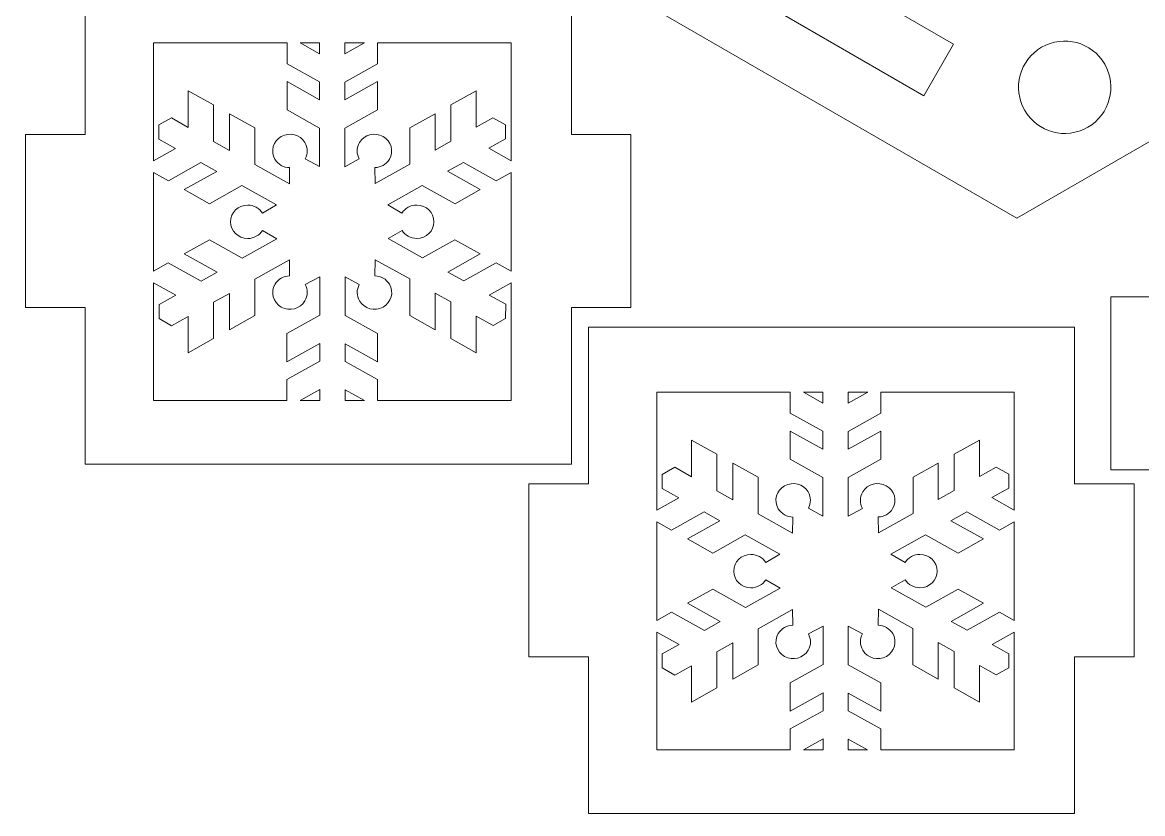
# Model space of a CAD drawing. Header units: centimetres. Extents: x -41.3 to 45.1, y -46.2 to 47.3.
# Drawn here: x -40.04 to -28.77, y -40.92 to -32.95 of the extents above; entities that cross this region are included whole.
import ezdxf

# ---------------------------------------------------------------- set-up
doc = ezdxf.new("R2010")
doc.units = ezdxf.units.CM
doc.header["$MEASUREMENT"] = 0
doc.layers.add('layer 1', color=7, linetype='Continuous')

msp = doc.modelspace()

# ---------------------------------------------------------------- linework, layer by layer
at = {"layer": 'layer 1', "color": 250, "lineweight": 9}
for points, knots in [([(-30.03336, -11.80465), (-30.03336, -11.80465), (-40.04454, -17.58461), (-40.04454, -17.58461), (-40.04454, -17.58461), (-40.04454, -17.58461), (-40.04454, -29.14453), (-40.04454, -29.14453), (-40.04454, -29.14453), (-40.04454, -29.14453), (-30.03336, -34.92449), (-30.03336, -34.92449), (-30.03336, -34.92449), (-30.03336, -34.92449), (-20.02218, -29.14453), (-20.02218, -29.14453), (-20.02218, -29.14453), (-20.02218, -29.14453), (-20.02218, -17.58461), (-20.02218, -17.58461), (-20.02218, -17.58461), (-20.02218, -17.58461), (-30.03336, -11.80465), (-30.03336, -11.80465)], [0, 0, 0, 0, 0.14285714, 0.14285714, 0.14285714, 0.14285714, 0.28571429, 0.28571429, 0.28571429, 0.28571429, 0.42857143, 0.42857143, 0.42857143, 0.42857143, 0.57142857, 0.57142857, 0.57142857, 0.57142857, 0.71428571, 0.71428571, 0.71428571, 0.71428571, 1, 1, 1, 1]), ([(-30.96904, -33.69147), (-30.96904, -33.69147), (-30.66904, -33.17181), (-30.66904, -33.17181), (-30.66904, -33.17181), (-30.66904, -33.17181), (-32.17704, -32.30125), (-32.17704, -32.30125), (-32.17704, -32.30125), (-32.17704, -32.30125), (-32.47704, -32.82079), (-32.47704, -32.82079), (-32.47704, -32.82079), (-32.47704, -32.82079), (-30.96904, -33.69147), (-30.96904, -33.69147)], [0, 0, 0, 0, 0.2, 0.2, 0.2, 0.2, 0.4, 0.4, 0.4, 0.4, 0.6, 0.6, 0.6, 0.6, 1, 1, 1, 1]), ([(-33.91736, -35.82371), (-33.91736, -35.82371), (-34.51736, -35.82371), (-34.51736, -35.82371), (-34.51736, -35.82371), (-34.51736, -35.82371), (-34.51736, -37.40065), (-34.51736, -37.40065), (-34.51736, -37.40065), (-34.51736, -37.40065), (-39.41248, -37.40065), (-39.41248, -37.40065), (-39.41248, -37.40065), (-39.41248, -37.40065), (-39.41248, -35.82371), (-39.41248, -35.82371), (-39.41248, -35.82371), (-39.41248, -35.82371), (-40.0125, -35.82371), (-40.0125, -35.82371), (-40.0125, -35.82371), (-40.0125, -35.82371), (-40.0125, -34.08249), (-40.0125, -34.08249), (-40.0125, -34.08249), (-40.0125, -34.08249), (-39.41248, -34.08249), (-39.41248, -34.08249), (-39.41248, -34.08249), (-39.41248, -34.08249), (-39.41248, -32.50551), (-39.41248, -32.50551), (-39.41248, -32.50551), (-39.41248, -32.50551), (-34.51736, -32.50551), (-34.51736, -32.50551), (-34.51736, -32.50551), (-34.51736, -32.50551), (-34.51736, -34.08249), (-34.51736, -34.08249), (-34.51736, -34.08249), (-34.51736, -34.08249), (-33.91736, -34.08249), (-33.91736, -34.08249), (-33.91736, -34.08249), (-33.91736, -34.08249), (-33.91736, -35.82371), (-33.91736, -35.82371)], [0, 0, 0, 0, 0.07692308, 0.07692308, 0.07692308, 0.07692308, 0.15384615, 0.15384615, 0.15384615, 0.15384615, 0.23076923, 0.23076923, 0.23076923, 0.23076923, 0.30769231, 0.30769231, 0.30769231, 0.30769231, 0.38461538, 0.38461538, 0.38461538, 0.38461538, 0.46153846, 0.46153846, 0.46153846, 0.46153846, 0.53846154, 0.53846154, 0.53846154, 0.53846154, 0.61538462, 0.61538462, 0.61538462, 0.61538462, 0.69230769, 0.69230769, 0.69230769, 0.69230769, 0.76923077, 0.76923077, 0.76923077, 0.76923077, 0.84615385, 0.84615385, 0.84615385, 0.84615385, 1, 1, 1, 1]), ([(-37.37974, -33.15967), (-37.37974, -33.15967), (-37.37974, -33.37033), (-37.37974, -33.37033), (-37.37974, -33.37033), (-37.37974, -33.37033), (-37.0532, -33.55273), (-37.0532, -33.55273), (-37.0532, -33.55273), (-37.0532, -33.55273), (-37.0532, -33.73179), (-37.0532, -33.73179), (-37.0532, -33.73179), (-37.0532, -33.73179), (-37.37974, -33.54939), (-37.37974, -33.54939), (-37.37974, -33.54939), (-37.37974, -33.54939), (-37.37974, -33.83377), (-37.37974, -33.83377), (-37.37974, -33.83377), (-37.37974, -33.83377), (-37.0532, -34.01615), (-37.0532, -34.01615), (-37.0532, -34.01615), (-37.0532, -34.01615), (-37.0532, -34.40519), (-37.0532, -34.40519), (-37.0532, -34.40519), (-37.0532, -34.40519), (-37.19802, -34.32709), (-37.19802, -34.32709), (-37.19802, -34.32709), (-37.17034, -34.27743), (-37.16896, -34.21555), (-37.20026, -34.16307), (-37.20026, -34.16307), (-37.24826, -34.08265), (-37.35464, -34.05507), (-37.4379, -34.10147), (-37.4379, -34.10147), (-37.52102, -34.14797), (-37.5495, -34.25089), (-37.5015, -34.33133), (-37.5015, -34.33133), (-37.46982, -34.38437), (-37.41286, -34.41419), (-37.35388, -34.41525), (-37.35388, -34.41525), (-37.35388, -34.41525), (-37.35644, -34.57779), (-37.35644, -34.57779), (-37.35644, -34.57779), (-37.35644, -34.57779), (-37.7045, -34.38341), (-37.7045, -34.38341), (-37.7045, -34.38341), (-37.7045, -34.38341), (-37.7045, -34.01469), (-37.7045, -34.01469), (-37.7045, -34.01469), (-37.7045, -34.01469), (-37.95908, -33.87249), (-37.95908, -33.87249), (-37.95908, -33.87249), (-37.95908, -33.87249), (-37.95908, -34.24121), (-37.95908, -34.24121), (-37.95908, -34.24121), (-37.95908, -34.24121), (-38.11936, -34.15169), (-38.11936, -34.15169), (-38.11936, -34.15169), (-38.11936, -34.15169), (-38.11936, -33.78299), (-38.11936, -33.78299), (-38.11936, -33.78299), (-38.11936, -33.78299), (-38.37392, -33.64077), (-38.37392, -33.64077), (-38.37392, -33.64077), (-38.37392, -33.64077), (-38.37392, -34.00947), (-38.37392, -34.00947), (-38.37392, -34.00947), (-38.37392, -34.00947), (-38.54322, -33.91495), (-38.54322, -33.91495), (-38.54322, -33.91495), (-38.54322, -33.91495), (-38.66972, -33.98561), (-38.66972, -33.98561), (-38.66972, -33.98561), (-38.66972, -33.98561), (-38.6705, -34.12823), (-38.6705, -34.12823), (-38.6705, -34.12823), (-38.6705, -34.12823), (-38.50302, -34.22181), (-38.50302, -34.22181), (-38.50302, -34.22181), (-38.50302, -34.22181), (-38.72452, -34.34549), (-38.72452, -34.34549), (-38.72452, -34.34549), (-38.72452, -34.34549), (-38.72452, -33.15967), (-38.72452, -33.15967), (-38.72452, -33.15967), (-38.72452, -33.15967), (-37.37974, -33.15967), (-37.37974, -33.15967)], [0, 0, 0, 0, 0.03448276, 0.03448276, 0.03448276, 0.03448276, 0.06896552, 0.06896552, 0.06896552, 0.06896552, 0.10344828, 0.10344828, 0.10344828, 0.10344828, 0.13793103, 0.13793103, 0.13793103, 0.13793103, 0.17241379, 0.17241379, 0.17241379, 0.17241379, 0.20689655, 0.20689655, 0.20689655, 0.20689655, 0.24137931, 0.24137931, 0.24137931, 0.24137931, 0.27586207, 0.27586207, 0.27586207, 0.27586207, 0.31034483, 0.31034483, 0.31034483, 0.31034483, 0.34482759, 0.34482759, 0.34482759, 0.34482759, 0.37931034, 0.37931034, 0.37931034, 0.37931034, 0.4137931, 0.4137931, 0.4137931, 0.4137931, 0.44827586, 0.44827586, 0.44827586, 0.44827586, 0.48275862, 0.48275862, 0.48275862, 0.48275862, 0.51724138, 0.51724138, 0.51724138, 0.51724138, 0.55172414, 0.55172414, 0.55172414, 0.55172414, 0.5862069, 0.5862069, 0.5862069, 0.5862069, 0.62068966, 0.62068966, 0.62068966, 0.62068966, 0.65517241, 0.65517241, 0.65517241, 0.65517241, 0.68965517, 0.68965517, 0.68965517, 0.68965517, 0.72413793, 0.72413793, 0.72413793, 0.72413793, 0.75862069, 0.75862069, 0.75862069, 0.75862069, 0.79310345, 0.79310345, 0.79310345, 0.79310345, 0.82758621, 0.82758621, 0.82758621, 0.82758621, 0.86206897, 0.86206897, 0.86206897, 0.86206897, 0.89655172, 0.89655172, 0.89655172, 0.89655172, 0.93103448, 0.93103448, 0.93103448, 0.93103448, 1, 1, 1, 1]), ([(-37.0532, -33.15967), (-37.0532, -33.15967), (-37.0532, -33.26835), (-37.0532, -33.26835), (-37.0532, -33.26835), (-37.0532, -33.26835), (-37.2478, -33.15967), (-37.2478, -33.15967), (-37.2478, -33.15967), (-37.2478, -33.15967), (-37.0532, -33.15967), (-37.0532, -33.15967)], [0, 0, 0, 0, 0.25, 0.25, 0.25, 0.25, 0.5, 0.5, 0.5, 0.5, 1, 1, 1, 1]), ([(-35.12452, -34.34593), (-35.12452, -34.34593), (-35.34922, -34.22045), (-35.34922, -34.22045), (-35.34922, -34.22045), (-35.34922, -34.22045), (-35.17994, -34.12593), (-35.17994, -34.12593), (-35.17994, -34.12593), (-35.17994, -34.12593), (-35.17992, -33.98459), (-35.17992, -33.98459), (-35.17992, -33.98459), (-35.17992, -33.98459), (-35.30726, -33.91263), (-35.30726, -33.91263), (-35.30726, -33.91263), (-35.30726, -33.91263), (-35.4747, -34.00619), (-35.4747, -34.00619), (-35.4747, -34.00619), (-35.4747, -34.00619), (-35.47474, -33.64143), (-35.47474, -33.64143), (-35.47474, -33.64143), (-35.47474, -33.64143), (-35.7293, -33.78363), (-35.7293, -33.78363), (-35.7293, -33.78363), (-35.7293, -33.78363), (-35.7293, -34.14839), (-35.7293, -34.14839), (-35.7293, -34.14839), (-35.7293, -34.14839), (-35.8896, -34.23793), (-35.8896, -34.23793), (-35.8896, -34.23793), (-35.8896, -34.23793), (-35.8896, -33.87317), (-35.8896, -33.87317), (-35.8896, -33.87317), (-35.8896, -33.87317), (-36.14422, -34.01531), (-36.14422, -34.01531), (-36.14422, -34.01531), (-36.14422, -34.01531), (-36.14422, -34.38011), (-36.14422, -34.38011), (-36.14422, -34.38011), (-36.14422, -34.38011), (-36.49202, -34.57437), (-36.49202, -34.57437), (-36.49202, -34.57437), (-36.49202, -34.57437), (-36.4945, -34.41497), (-36.4945, -34.41497), (-36.4945, -34.41497), (-36.43646, -34.41311), (-36.38068, -34.38337), (-36.3495, -34.33113), (-36.3495, -34.33113), (-36.3015, -34.25067), (-36.32998, -34.14777), (-36.41316, -34.10133), (-36.41316, -34.10133), (-36.49636, -34.05485), (-36.60266, -34.08243), (-36.6507, -34.16289), (-36.6507, -34.16289), (-36.68226, -34.21577), (-36.68064, -34.27825), (-36.65224, -34.32811), (-36.65224, -34.32811), (-36.65224, -34.32811), (-36.79864, -34.40703), (-36.79864, -34.40703), (-36.79864, -34.40703), (-36.79864, -34.40703), (-36.79864, -34.01813), (-36.79864, -34.01813), (-36.79864, -34.01813), (-36.79864, -34.01813), (-36.46856, -33.83377), (-36.46856, -33.83377), (-36.46856, -33.83377), (-36.46856, -33.83377), (-36.46856, -33.54939), (-36.46856, -33.54939), (-36.46856, -33.54939), (-36.46856, -33.54939), (-36.79864, -33.73375), (-36.79864, -33.73375), (-36.79864, -33.73375), (-36.79864, -33.73375), (-36.79864, -33.55469), (-36.79864, -33.55469), (-36.79864, -33.55469), (-36.79864, -33.55469), (-36.46856, -33.37033), (-36.46856, -33.37033), (-36.46856, -33.37033), (-36.46856, -33.37033), (-36.46856, -33.15967), (-36.46856, -33.15967), (-36.46856, -33.15967), (-36.46856, -33.15967), (-35.12452, -33.15967), (-35.12452, -33.15967), (-35.12452, -33.15967), (-35.12452, -33.15967), (-35.12452, -34.34593), (-35.12452, -34.34593)], [0, 0, 0, 0, 0.03448276, 0.03448276, 0.03448276, 0.03448276, 0.06896552, 0.06896552, 0.06896552, 0.06896552, 0.10344828, 0.10344828, 0.10344828, 0.10344828, 0.13793103, 0.13793103, 0.13793103, 0.13793103, 0.17241379, 0.17241379, 0.17241379, 0.17241379, 0.20689655, 0.20689655, 0.20689655, 0.20689655, 0.24137931, 0.24137931, 0.24137931, 0.24137931, 0.27586207, 0.27586207, 0.27586207, 0.27586207, 0.31034483, 0.31034483, 0.31034483, 0.31034483, 0.34482759, 0.34482759, 0.34482759, 0.34482759, 0.37931034, 0.37931034, 0.37931034, 0.37931034, 0.4137931, 0.4137931, 0.4137931, 0.4137931, 0.44827586, 0.44827586, 0.44827586, 0.44827586, 0.48275862, 0.48275862, 0.48275862, 0.48275862, 0.51724138, 0.51724138, 0.51724138, 0.51724138, 0.55172414, 0.55172414, 0.55172414, 0.55172414, 0.5862069, 0.5862069, 0.5862069, 0.5862069, 0.62068966, 0.62068966, 0.62068966, 0.62068966, 0.65517241, 0.65517241, 0.65517241, 0.65517241, 0.68965517, 0.68965517, 0.68965517, 0.68965517, 0.72413793, 0.72413793, 0.72413793, 0.72413793, 0.75862069, 0.75862069, 0.75862069, 0.75862069, 0.79310345, 0.79310345, 0.79310345, 0.79310345, 0.82758621, 0.82758621, 0.82758621, 0.82758621, 0.86206897, 0.86206897, 0.86206897, 0.86206897, 0.89655172, 0.89655172, 0.89655172, 0.89655172, 0.93103448, 0.93103448, 0.93103448, 0.93103448, 1, 1, 1, 1]), ([(-36.60052, -33.15967), (-36.60052, -33.15967), (-36.79864, -33.27031), (-36.79864, -33.27031), (-36.79864, -33.27031), (-36.79864, -33.27031), (-36.79864, -33.15967), (-36.79864, -33.15967), (-36.79864, -33.15967), (-36.79864, -33.15967), (-36.60052, -33.15967), (-36.60052, -33.15967)], [0, 0, 0, 0, 0.25, 0.25, 0.25, 0.25, 0.5, 0.5, 0.5, 0.5, 1, 1, 1, 1]), ([(-29.14698, -33.37347), (-29.01856, -33.59587), (-29.09476, -33.88019), (-29.31714, -34.00861), (-29.31714, -34.00861), (-29.53954, -34.13703), (-29.82388, -34.06083), (-29.95222, -33.83843), (-29.95222, -33.83843), (-30.08064, -33.61605), (-30.00444, -33.33171), (-29.78212, -33.20337), (-29.78212, -33.20337), (-29.55972, -33.07495), (-29.27538, -33.15115), (-29.14698, -33.37347)], [0, 0, 0, 0, 0.2, 0.2, 0.2, 0.2, 0.4, 0.4, 0.4, 0.4, 0.6, 0.6, 0.6, 0.6, 1, 1, 1, 1]), ([(-22.99048, -37.45807), (-22.99048, -37.45807), (-23.59048, -37.45807), (-23.59048, -37.45807), (-23.59048, -37.45807), (-23.59048, -37.45807), (-23.59048, -39.03499), (-23.59048, -39.03499), (-23.59048, -39.03499), (-23.59048, -39.03499), (-28.4856, -39.03499), (-28.4856, -39.03499), (-28.4856, -39.03499), (-28.4856, -39.03499), (-28.4856, -37.45807), (-28.4856, -37.45807), (-28.4856, -37.45807), (-28.4856, -37.45807), (-29.08562, -37.45807), (-29.08562, -37.45807), (-29.08562, -37.45807), (-29.08562, -37.45807), (-29.08562, -35.71683), (-29.08562, -35.71683), (-29.08562, -35.71683), (-29.08562, -35.71683), (-28.4856, -35.71683), (-28.4856, -35.71683), (-28.4856, -35.71683), (-28.4856, -35.71683), (-28.4856, -34.13985), (-28.4856, -34.13985), (-28.4856, -34.13985), (-28.4856, -34.13985), (-23.59048, -34.13985), (-23.59048, -34.13985), (-23.59048, -34.13985), (-23.59048, -34.13985), (-23.59048, -35.71683), (-23.59048, -35.71683), (-23.59048, -35.71683), (-23.59048, -35.71683), (-22.99048, -35.71683), (-22.99048, -35.71683), (-22.99048, -35.71683), (-22.99048, -35.71683), (-22.99048, -37.45807), (-22.99048, -37.45807)], [0, 0, 0, 0, 0.07692308, 0.07692308, 0.07692308, 0.07692308, 0.15384615, 0.15384615, 0.15384615, 0.15384615, 0.23076923, 0.23076923, 0.23076923, 0.23076923, 0.30769231, 0.30769231, 0.30769231, 0.30769231, 0.38461538, 0.38461538, 0.38461538, 0.38461538, 0.46153846, 0.46153846, 0.46153846, 0.46153846, 0.53846154, 0.53846154, 0.53846154, 0.53846154, 0.61538462, 0.61538462, 0.61538462, 0.61538462, 0.69230769, 0.69230769, 0.69230769, 0.69230769, 0.76923077, 0.76923077, 0.76923077, 0.76923077, 0.84615385, 0.84615385, 0.84615385, 0.84615385, 1, 1, 1, 1]), ([(-38.72452, -34.46281), (-38.72452, -34.46281), (-38.57496, -34.54637), (-38.57496, -34.54637), (-38.57496, -34.54637), (-38.57496, -34.54637), (-38.2484, -34.36397), (-38.2484, -34.36397), (-38.2484, -34.36397), (-38.2484, -34.36397), (-38.08812, -34.45353), (-38.08812, -34.45353), (-38.08812, -34.45353), (-38.08812, -34.45353), (-38.4147, -34.63591), (-38.4147, -34.63591), (-38.4147, -34.63591), (-38.4147, -34.63591), (-38.16006, -34.77807), (-38.16006, -34.77807), (-38.16006, -34.77807), (-38.16006, -34.77807), (-37.8335, -34.59569), (-37.8335, -34.59569), (-37.8335, -34.59569), (-37.8335, -34.59569), (-37.4849, -34.79041), (-37.4849, -34.79041), (-37.4849, -34.79041), (-37.4849, -34.79041), (-37.62754, -34.87289), (-37.62754, -34.87289), (-37.62754, -34.87289), (-37.65802, -34.82433), (-37.71308, -34.79181), (-37.77606, -34.79181), (-37.77606, -34.79181), (-37.87212, -34.79181), (-37.94996, -34.86713), (-37.94996, -34.96007), (-37.94996, -34.96007), (-37.94996, -35.05295), (-37.87212, -35.12827), (-37.77606, -35.12827), (-37.77606, -35.12827), (-37.71302, -35.12827), (-37.65796, -35.09569), (-37.6275, -35.04709), (-37.6275, -35.04709), (-37.6275, -35.04709), (-37.48276, -35.13077), (-37.48276, -35.13077), (-37.48276, -35.13077), (-37.48276, -35.13077), (-37.8304, -35.32497), (-37.8304, -35.32497), (-37.8304, -35.32497), (-37.8304, -35.32497), (-38.16048, -35.14057), (-38.16048, -35.14057), (-38.16048, -35.14057), (-38.16048, -35.14057), (-38.4151, -35.28277), (-38.4151, -35.28277), (-38.4151, -35.28277), (-38.4151, -35.28277), (-38.085, -35.46713), (-38.085, -35.46713), (-38.085, -35.46713), (-38.085, -35.46713), (-38.24526, -35.55667), (-38.24526, -35.55667), (-38.24526, -35.55667), (-38.24526, -35.55667), (-38.5754, -35.37231), (-38.5754, -35.37231), (-38.5754, -35.37231), (-38.5754, -35.37231), (-38.72452, -35.45561), (-38.72452, -35.45561), (-38.72452, -35.45561), (-38.72452, -35.45561), (-38.72452, -34.46281), (-38.72452, -34.46281)], [0, 0, 0, 0, 0.04545455, 0.04545455, 0.04545455, 0.04545455, 0.09090909, 0.09090909, 0.09090909, 0.09090909, 0.13636364, 0.13636364, 0.13636364, 0.13636364, 0.18181818, 0.18181818, 0.18181818, 0.18181818, 0.22727273, 0.22727273, 0.22727273, 0.22727273, 0.27272727, 0.27272727, 0.27272727, 0.27272727, 0.31818182, 0.31818182, 0.31818182, 0.31818182, 0.36363636, 0.36363636, 0.36363636, 0.36363636, 0.40909091, 0.40909091, 0.40909091, 0.40909091, 0.45454545, 0.45454545, 0.45454545, 0.45454545, 0.5, 0.5, 0.5, 0.5, 0.54545455, 0.54545455, 0.54545455, 0.54545455, 0.59090909, 0.59090909, 0.59090909, 0.59090909, 0.63636364, 0.63636364, 0.63636364, 0.63636364, 0.68181818, 0.68181818, 0.68181818, 0.68181818, 0.72727273, 0.72727273, 0.72727273, 0.72727273, 0.77272727, 0.77272727, 0.77272727, 0.77272727, 0.81818182, 0.81818182, 0.81818182, 0.81818182, 0.86363636, 0.86363636, 0.86363636, 0.86363636, 0.90909091, 0.90909091, 0.90909091, 0.90909091, 1, 1, 1, 1]), ([(-35.2741, -35.37295), (-35.2741, -35.37295), (-35.60064, -35.55535), (-35.60064, -35.55535), (-35.60064, -35.55535), (-35.60064, -35.55535), (-35.76094, -35.46581), (-35.76094, -35.46581), (-35.76094, -35.46581), (-35.76094, -35.46581), (-35.43438, -35.28341), (-35.43438, -35.28341), (-35.43438, -35.28341), (-35.43438, -35.28341), (-35.68894, -35.14127), (-35.68894, -35.14127), (-35.68894, -35.14127), (-35.68894, -35.14127), (-36.0155, -35.32361), (-36.0155, -35.32361), (-36.0155, -35.32361), (-36.0155, -35.32361), (-36.36324, -35.12943), (-36.36324, -35.12943), (-36.36324, -35.12943), (-36.36324, -35.12943), (-36.2224, -35.04797), (-36.2224, -35.04797), (-36.2224, -35.04797), (-36.19168, -35.09587), (-36.1371, -35.12787), (-36.07456, -35.12787), (-36.07456, -35.12787), (-35.9785, -35.12787), (-35.90064, -35.05257), (-35.90064, -34.95967), (-35.90064, -34.95967), (-35.90064, -34.86675), (-35.9785, -34.79143), (-36.07456, -34.79143), (-36.07456, -34.79143), (-36.13728, -34.79143), (-36.19204, -34.82365), (-36.22266, -34.87179), (-36.22266, -34.87179), (-36.22266, -34.87179), (-36.36644, -34.78861), (-36.36644, -34.78861), (-36.36644, -34.78861), (-36.36644, -34.78861), (-36.01866, -34.59437), (-36.01866, -34.59437), (-36.01866, -34.59437), (-36.01866, -34.59437), (-35.68856, -34.77873), (-35.68856, -34.77873), (-35.68856, -34.77873), (-35.68856, -34.77873), (-35.434, -34.63653), (-35.434, -34.63653), (-35.434, -34.63653), (-35.434, -34.63653), (-35.7641, -34.45217), (-35.7641, -34.45217), (-35.7641, -34.45217), (-35.7641, -34.45217), (-35.60378, -34.36265), (-35.60378, -34.36265), (-35.60378, -34.36265), (-35.60378, -34.36265), (-35.27372, -34.54699), (-35.27372, -34.54699), (-35.27372, -34.54699), (-35.27372, -34.54699), (-35.12452, -34.46369), (-35.12452, -34.46369), (-35.12452, -34.46369), (-35.12452, -34.46369), (-35.12452, -35.45647), (-35.12452, -35.45647), (-35.12452, -35.45647), (-35.12452, -35.45647), (-35.2741, -35.37295), (-35.2741, -35.37295)], [0, 0, 0, 0, 0.04545455, 0.04545455, 0.04545455, 0.04545455, 0.09090909, 0.09090909, 0.09090909, 0.09090909, 0.13636364, 0.13636364, 0.13636364, 0.13636364, 0.18181818, 0.18181818, 0.18181818, 0.18181818, 0.22727273, 0.22727273, 0.22727273, 0.22727273, 0.27272727, 0.27272727, 0.27272727, 0.27272727, 0.31818182, 0.31818182, 0.31818182, 0.31818182, 0.36363636, 0.36363636, 0.36363636, 0.36363636, 0.40909091, 0.40909091, 0.40909091, 0.40909091, 0.45454545, 0.45454545, 0.45454545, 0.45454545, 0.5, 0.5, 0.5, 0.5, 0.54545455, 0.54545455, 0.54545455, 0.54545455, 0.59090909, 0.59090909, 0.59090909, 0.59090909, 0.63636364, 0.63636364, 0.63636364, 0.63636364, 0.68181818, 0.68181818, 0.68181818, 0.68181818, 0.72727273, 0.72727273, 0.72727273, 0.72727273, 0.77272727, 0.77272727, 0.77272727, 0.77272727, 0.81818182, 0.81818182, 0.81818182, 0.81818182, 0.86363636, 0.86363636, 0.86363636, 0.86363636, 0.90909091, 0.90909091, 0.90909091, 0.90909091, 1, 1, 1, 1]), ([(-38.72452, -35.57339), (-38.72452, -35.57339), (-38.4999, -35.69885), (-38.4999, -35.69885), (-38.4999, -35.69885), (-38.4999, -35.69885), (-38.6691, -35.79337), (-38.6691, -35.79337), (-38.6691, -35.79337), (-38.6691, -35.79337), (-38.66914, -35.93471), (-38.66914, -35.93471), (-38.66914, -35.93471), (-38.66914, -35.93471), (-38.54182, -36.00669), (-38.54182, -36.00669), (-38.54182, -36.00669), (-38.54182, -36.00669), (-38.37432, -35.91313), (-38.37432, -35.91313), (-38.37432, -35.91313), (-38.37432, -35.91313), (-38.37432, -36.27789), (-38.37432, -36.27789), (-38.37432, -36.27789), (-38.37432, -36.27789), (-38.11978, -36.13567), (-38.11978, -36.13567), (-38.11978, -36.13567), (-38.11978, -36.13567), (-38.11978, -35.77091), (-38.11978, -35.77091), (-38.11978, -35.77091), (-38.11978, -35.77091), (-37.95948, -35.68139), (-37.95948, -35.68139), (-37.95948, -35.68139), (-37.95948, -35.68139), (-37.95948, -36.04617), (-37.95948, -36.04617), (-37.95948, -36.04617), (-37.95948, -36.04617), (-37.70488, -35.90395), (-37.70488, -35.90395), (-37.70488, -35.90395), (-37.70488, -35.90395), (-37.70488, -35.53921), (-37.70488, -35.53921), (-37.70488, -35.53921), (-37.70488, -35.53921), (-37.35632, -35.34457), (-37.35632, -35.34457), (-37.35632, -35.34457), (-37.35632, -35.34457), (-37.35378, -35.50463), (-37.35378, -35.50463), (-37.35378, -35.50463), (-37.4127, -35.50581), (-37.46954, -35.53565), (-37.50112, -35.58857), (-37.50112, -35.58857), (-37.54916, -35.66901), (-37.52064, -35.77193), (-37.43748, -35.81839), (-37.43748, -35.81839), (-37.35432, -35.86483), (-37.24794, -35.83727), (-37.19992, -35.75679), (-37.19992, -35.75679), (-37.16862, -35.70433), (-37.17, -35.64237), (-37.19776, -35.59269), (-37.19776, -35.59269), (-37.19776, -35.59269), (-37.05048, -35.51325), (-37.05048, -35.51325), (-37.05048, -35.51325), (-37.05048, -35.51325), (-37.05048, -35.90121), (-37.05048, -35.90121), (-37.05048, -35.90121), (-37.05048, -35.90121), (-37.38054, -36.08557), (-37.38054, -36.08557), (-37.38054, -36.08557), (-37.38054, -36.08557), (-37.38054, -36.36995), (-37.38054, -36.36995), (-37.38054, -36.36995), (-37.38054, -36.36995), (-37.05048, -36.18559), (-37.05048, -36.18559), (-37.05048, -36.18559), (-37.05048, -36.18559), (-37.05048, -36.36461), (-37.05048, -36.36461), (-37.05048, -36.36461), (-37.05048, -36.36461), (-37.38054, -36.54901), (-37.38054, -36.54901), (-37.38054, -36.54901), (-37.38054, -36.54901), (-37.38054, -36.75967), (-37.38054, -36.75967), (-37.38054, -36.75967), (-37.38054, -36.75967), (-38.72452, -36.75967), (-38.72452, -36.75967), (-38.72452, -36.75967), (-38.72452, -36.75967), (-38.72452, -35.57339), (-38.72452, -35.57339)], [0, 0, 0, 0, 0.03448276, 0.03448276, 0.03448276, 0.03448276, 0.06896552, 0.06896552, 0.06896552, 0.06896552, 0.10344828, 0.10344828, 0.10344828, 0.10344828, 0.13793103, 0.13793103, 0.13793103, 0.13793103, 0.17241379, 0.17241379, 0.17241379, 0.17241379, 0.20689655, 0.20689655, 0.20689655, 0.20689655, 0.24137931, 0.24137931, 0.24137931, 0.24137931, 0.27586207, 0.27586207, 0.27586207, 0.27586207, 0.31034483, 0.31034483, 0.31034483, 0.31034483, 0.34482759, 0.34482759, 0.34482759, 0.34482759, 0.37931034, 0.37931034, 0.37931034, 0.37931034, 0.4137931, 0.4137931, 0.4137931, 0.4137931, 0.44827586, 0.44827586, 0.44827586, 0.44827586, 0.48275862, 0.48275862, 0.48275862, 0.48275862, 0.51724138, 0.51724138, 0.51724138, 0.51724138, 0.55172414, 0.55172414, 0.55172414, 0.55172414, 0.5862069, 0.5862069, 0.5862069, 0.5862069, 0.62068966, 0.62068966, 0.62068966, 0.62068966, 0.65517241, 0.65517241, 0.65517241, 0.65517241, 0.68965517, 0.68965517, 0.68965517, 0.68965517, 0.72413793, 0.72413793, 0.72413793, 0.72413793, 0.75862069, 0.75862069, 0.75862069, 0.75862069, 0.79310345, 0.79310345, 0.79310345, 0.79310345, 0.82758621, 0.82758621, 0.82758621, 0.82758621, 0.86206897, 0.86206897, 0.86206897, 0.86206897, 0.89655172, 0.89655172, 0.89655172, 0.89655172, 0.93103448, 0.93103448, 0.93103448, 0.93103448, 1, 1, 1, 1]), ([(-36.46932, -36.75967), (-36.46932, -36.75967), (-36.46932, -36.54901), (-36.46932, -36.54901), (-36.46932, -36.54901), (-36.46932, -36.54901), (-36.79586, -36.36661), (-36.79586, -36.36661), (-36.79586, -36.36661), (-36.79586, -36.36661), (-36.79586, -36.18755), (-36.79586, -36.18755), (-36.79586, -36.18755), (-36.79586, -36.18755), (-36.46932, -36.36995), (-36.46932, -36.36995), (-36.46932, -36.36995), (-36.46932, -36.36995), (-36.46932, -36.08557), (-36.46932, -36.08557), (-36.46932, -36.08557), (-36.46932, -36.08557), (-36.79586, -35.90319), (-36.79586, -35.90319), (-36.79586, -35.90319), (-36.79586, -35.90319), (-36.79586, -35.51437), (-36.79586, -35.51437), (-36.79586, -35.51437), (-36.79586, -35.51437), (-36.65218, -35.59181), (-36.65218, -35.59181), (-36.65218, -35.59181), (-36.68028, -35.64161), (-36.68182, -35.70387), (-36.65034, -35.75659), (-36.65034, -35.75659), (-36.60232, -35.83707), (-36.49602, -35.86461), (-36.41284, -35.81817), (-36.41284, -35.81817), (-36.32964, -35.77171), (-36.30112, -35.66883), (-36.34916, -35.58837), (-36.34916, -35.58837), (-36.38042, -35.53603), (-36.43628, -35.50631), (-36.49446, -35.50451), (-36.49446, -35.50451), (-36.49446, -35.50451), (-36.4919, -35.34193), (-36.4919, -35.34193), (-36.4919, -35.34193), (-36.4919, -35.34193), (-36.14458, -35.53593), (-36.14458, -35.53593), (-36.14458, -35.53593), (-36.14458, -35.53593), (-36.14458, -35.90465), (-36.14458, -35.90465), (-36.14458, -35.90465), (-36.14458, -35.90465), (-35.88996, -36.04681), (-35.88996, -36.04681), (-35.88996, -36.04681), (-35.88996, -36.04681), (-35.88996, -35.67811), (-35.88996, -35.67811), (-35.88996, -35.67811), (-35.88996, -35.67811), (-35.72972, -35.76761), (-35.72972, -35.76761), (-35.72972, -35.76761), (-35.72972, -35.76761), (-35.72972, -36.13635), (-35.72972, -36.13635), (-35.72972, -36.13635), (-35.72972, -36.13635), (-35.47514, -36.27855), (-35.47514, -36.27855), (-35.47514, -36.27855), (-35.47514, -36.27855), (-35.47514, -35.90983), (-35.47514, -35.90983), (-35.47514, -35.90983), (-35.47514, -35.90983), (-35.30584, -36.00437), (-35.30584, -36.00437), (-35.30584, -36.00437), (-35.30584, -36.00437), (-35.17932, -35.93373), (-35.17932, -35.93373), (-35.17932, -35.93373), (-35.17932, -35.93373), (-35.17858, -35.79107), (-35.17858, -35.79107), (-35.17858, -35.79107), (-35.17858, -35.79107), (-35.34602, -35.69749), (-35.34602, -35.69749), (-35.34602, -35.69749), (-35.34602, -35.69749), (-35.12452, -35.57383), (-35.12452, -35.57383), (-35.12452, -35.57383), (-35.12452, -35.57383), (-35.12452, -36.75967), (-35.12452, -36.75967), (-35.12452, -36.75967), (-35.12452, -36.75967), (-36.46932, -36.75967), (-36.46932, -36.75967)], [0, 0, 0, 0, 0.03448276, 0.03448276, 0.03448276, 0.03448276, 0.06896552, 0.06896552, 0.06896552, 0.06896552, 0.10344828, 0.10344828, 0.10344828, 0.10344828, 0.13793103, 0.13793103, 0.13793103, 0.13793103, 0.17241379, 0.17241379, 0.17241379, 0.17241379, 0.20689655, 0.20689655, 0.20689655, 0.20689655, 0.24137931, 0.24137931, 0.24137931, 0.24137931, 0.27586207, 0.27586207, 0.27586207, 0.27586207, 0.31034483, 0.31034483, 0.31034483, 0.31034483, 0.34482759, 0.34482759, 0.34482759, 0.34482759, 0.37931034, 0.37931034, 0.37931034, 0.37931034, 0.4137931, 0.4137931, 0.4137931, 0.4137931, 0.44827586, 0.44827586, 0.44827586, 0.44827586, 0.48275862, 0.48275862, 0.48275862, 0.48275862, 0.51724138, 0.51724138, 0.51724138, 0.51724138, 0.55172414, 0.55172414, 0.55172414, 0.55172414, 0.5862069, 0.5862069, 0.5862069, 0.5862069, 0.62068966, 0.62068966, 0.62068966, 0.62068966, 0.65517241, 0.65517241, 0.65517241, 0.65517241, 0.68965517, 0.68965517, 0.68965517, 0.68965517, 0.72413793, 0.72413793, 0.72413793, 0.72413793, 0.75862069, 0.75862069, 0.75862069, 0.75862069, 0.79310345, 0.79310345, 0.79310345, 0.79310345, 0.82758621, 0.82758621, 0.82758621, 0.82758621, 0.86206897, 0.86206897, 0.86206897, 0.86206897, 0.89655172, 0.89655172, 0.89655172, 0.89655172, 0.93103448, 0.93103448, 0.93103448, 0.93103448, 1, 1, 1, 1]), ([(-28.85006, -39.34055), (-28.85006, -39.34055), (-29.45006, -39.34055), (-29.45006, -39.34055), (-29.45006, -39.34055), (-29.45006, -39.34055), (-29.45006, -40.91747), (-29.45006, -40.91747), (-29.45006, -40.91747), (-29.45006, -40.91747), (-34.34518, -40.91747), (-34.34518, -40.91747), (-34.34518, -40.91747), (-34.34518, -40.91747), (-34.34518, -39.34055), (-34.34518, -39.34055), (-34.34518, -39.34055), (-34.34518, -39.34055), (-34.9452, -39.34055), (-34.9452, -39.34055), (-34.9452, -39.34055), (-34.9452, -39.34055), (-34.9452, -37.59931), (-34.9452, -37.59931), (-34.9452, -37.59931), (-34.9452, -37.59931), (-34.34518, -37.59931), (-34.34518, -37.59931), (-34.34518, -37.59931), (-34.34518, -37.59931), (-34.34518, -36.02233), (-34.34518, -36.02233), (-34.34518, -36.02233), (-34.34518, -36.02233), (-29.45006, -36.02233), (-29.45006, -36.02233), (-29.45006, -36.02233), (-29.45006, -36.02233), (-29.45006, -37.59931), (-29.45006, -37.59931), (-29.45006, -37.59931), (-29.45006, -37.59931), (-28.85006, -37.59931), (-28.85006, -37.59931), (-28.85006, -37.59931), (-28.85006, -37.59931), (-28.85006, -39.34055), (-28.85006, -39.34055)], [0, 0, 0, 0, 0.07692308, 0.07692308, 0.07692308, 0.07692308, 0.15384615, 0.15384615, 0.15384615, 0.15384615, 0.23076923, 0.23076923, 0.23076923, 0.23076923, 0.30769231, 0.30769231, 0.30769231, 0.30769231, 0.38461538, 0.38461538, 0.38461538, 0.38461538, 0.46153846, 0.46153846, 0.46153846, 0.46153846, 0.53846154, 0.53846154, 0.53846154, 0.53846154, 0.61538462, 0.61538462, 0.61538462, 0.61538462, 0.69230769, 0.69230769, 0.69230769, 0.69230769, 0.76923077, 0.76923077, 0.76923077, 0.76923077, 0.84615385, 0.84615385, 0.84615385, 0.84615385, 1, 1, 1, 1]), ([(-37.2486, -36.75967), (-37.2486, -36.75967), (-37.05048, -36.64903), (-37.05048, -36.64903), (-37.05048, -36.64903), (-37.05048, -36.64903), (-37.05048, -36.75967), (-37.05048, -36.75967), (-37.05048, -36.75967), (-37.05048, -36.75967), (-37.2486, -36.75967), (-37.2486, -36.75967)], [0, 0, 0, 0, 0.25, 0.25, 0.25, 0.25, 0.5, 0.5, 0.5, 0.5, 1, 1, 1, 1]), ([(-36.79586, -36.75967), (-36.79586, -36.75967), (-36.79586, -36.65099), (-36.79586, -36.65099), (-36.79586, -36.65099), (-36.79586, -36.65099), (-36.60124, -36.75967), (-36.60124, -36.75967), (-36.60124, -36.75967), (-36.60124, -36.75967), (-36.79586, -36.75967), (-36.79586, -36.75967)], [0, 0, 0, 0, 0.25, 0.25, 0.25, 0.25, 0.5, 0.5, 0.5, 0.5, 1, 1, 1, 1]), ([(-32.31244, -36.67649), (-32.31244, -36.67649), (-32.31244, -36.88715), (-32.31244, -36.88715), (-32.31244, -36.88715), (-32.31244, -36.88715), (-31.9859, -37.06955), (-31.9859, -37.06955), (-31.9859, -37.06955), (-31.9859, -37.06955), (-31.9859, -37.24861), (-31.9859, -37.24861), (-31.9859, -37.24861), (-31.9859, -37.24861), (-32.31244, -37.06621), (-32.31244, -37.06621), (-32.31244, -37.06621), (-32.31244, -37.06621), (-32.31244, -37.35059), (-32.31244, -37.35059), (-32.31244, -37.35059), (-32.31244, -37.35059), (-31.9859, -37.53297), (-31.9859, -37.53297), (-31.9859, -37.53297), (-31.9859, -37.53297), (-31.9859, -37.92201), (-31.9859, -37.92201), (-31.9859, -37.92201), (-31.9859, -37.92201), (-32.13072, -37.84391), (-32.13072, -37.84391), (-32.13072, -37.84391), (-32.10304, -37.79425), (-32.10166, -37.73237), (-32.13296, -37.67991), (-32.13296, -37.67991), (-32.18096, -37.59947), (-32.28734, -37.57189), (-32.37058, -37.61829), (-32.37058, -37.61829), (-32.45372, -37.66479), (-32.4822, -37.76771), (-32.4342, -37.84815), (-32.4342, -37.84815), (-32.40252, -37.90119), (-32.34556, -37.93101), (-32.28658, -37.93207), (-32.28658, -37.93207), (-32.28658, -37.93207), (-32.28914, -38.09461), (-32.28914, -38.09461), (-32.28914, -38.09461), (-32.28914, -38.09461), (-32.6372, -37.90023), (-32.6372, -37.90023), (-32.6372, -37.90023), (-32.6372, -37.90023), (-32.6372, -37.53151), (-32.6372, -37.53151), (-32.6372, -37.53151), (-32.6372, -37.53151), (-32.89178, -37.38933), (-32.89178, -37.38933), (-32.89178, -37.38933), (-32.89178, -37.38933), (-32.89178, -37.75803), (-32.89178, -37.75803), (-32.89178, -37.75803), (-32.89178, -37.75803), (-33.05206, -37.66851), (-33.05206, -37.66851), (-33.05206, -37.66851), (-33.05206, -37.66851), (-33.05206, -37.29981), (-33.05206, -37.29981), (-33.05206, -37.29981), (-33.05206, -37.29981), (-33.30662, -37.15759), (-33.30662, -37.15759), (-33.30662, -37.15759), (-33.30662, -37.15759), (-33.30662, -37.52629), (-33.30662, -37.52629), (-33.30662, -37.52629), (-33.30662, -37.52629), (-33.47592, -37.43177), (-33.47592, -37.43177), (-33.47592, -37.43177), (-33.47592, -37.43177), (-33.60242, -37.50243), (-33.60242, -37.50243), (-33.60242, -37.50243), (-33.60242, -37.50243), (-33.6032, -37.64505), (-33.6032, -37.64505), (-33.6032, -37.64505), (-33.6032, -37.64505), (-33.43572, -37.73863), (-33.43572, -37.73863), (-33.43572, -37.73863), (-33.43572, -37.73863), (-33.65722, -37.86231), (-33.65722, -37.86231), (-33.65722, -37.86231), (-33.65722, -37.86231), (-33.65722, -36.67649), (-33.65722, -36.67649), (-33.65722, -36.67649), (-33.65722, -36.67649), (-32.31244, -36.67649), (-32.31244, -36.67649)], [0, 0, 0, 0, 0.03448276, 0.03448276, 0.03448276, 0.03448276, 0.06896552, 0.06896552, 0.06896552, 0.06896552, 0.10344828, 0.10344828, 0.10344828, 0.10344828, 0.13793103, 0.13793103, 0.13793103, 0.13793103, 0.17241379, 0.17241379, 0.17241379, 0.17241379, 0.20689655, 0.20689655, 0.20689655, 0.20689655, 0.24137931, 0.24137931, 0.24137931, 0.24137931, 0.27586207, 0.27586207, 0.27586207, 0.27586207, 0.31034483, 0.31034483, 0.31034483, 0.31034483, 0.34482759, 0.34482759, 0.34482759, 0.34482759, 0.37931034, 0.37931034, 0.37931034, 0.37931034, 0.4137931, 0.4137931, 0.4137931, 0.4137931, 0.44827586, 0.44827586, 0.44827586, 0.44827586, 0.48275862, 0.48275862, 0.48275862, 0.48275862, 0.51724138, 0.51724138, 0.51724138, 0.51724138, 0.55172414, 0.55172414, 0.55172414, 0.55172414, 0.5862069, 0.5862069, 0.5862069, 0.5862069, 0.62068966, 0.62068966, 0.62068966, 0.62068966, 0.65517241, 0.65517241, 0.65517241, 0.65517241, 0.68965517, 0.68965517, 0.68965517, 0.68965517, 0.72413793, 0.72413793, 0.72413793, 0.72413793, 0.75862069, 0.75862069, 0.75862069, 0.75862069, 0.79310345, 0.79310345, 0.79310345, 0.79310345, 0.82758621, 0.82758621, 0.82758621, 0.82758621, 0.86206897, 0.86206897, 0.86206897, 0.86206897, 0.89655172, 0.89655172, 0.89655172, 0.89655172, 0.93103448, 0.93103448, 0.93103448, 0.93103448, 1, 1, 1, 1]), ([(-31.9859, -36.67649), (-31.9859, -36.67649), (-31.9859, -36.78517), (-31.9859, -36.78517), (-31.9859, -36.78517), (-31.9859, -36.78517), (-32.1805, -36.67649), (-32.1805, -36.67649), (-32.1805, -36.67649), (-32.1805, -36.67649), (-31.9859, -36.67649), (-31.9859, -36.67649)], [0, 0, 0, 0, 0.25, 0.25, 0.25, 0.25, 0.5, 0.5, 0.5, 0.5, 1, 1, 1, 1]), ([(-30.05722, -37.86275), (-30.05722, -37.86275), (-30.28192, -37.73727), (-30.28192, -37.73727), (-30.28192, -37.73727), (-30.28192, -37.73727), (-30.11264, -37.64275), (-30.11264, -37.64275), (-30.11264, -37.64275), (-30.11264, -37.64275), (-30.11262, -37.50141), (-30.11262, -37.50141), (-30.11262, -37.50141), (-30.11262, -37.50141), (-30.23996, -37.42945), (-30.23996, -37.42945), (-30.23996, -37.42945), (-30.23996, -37.42945), (-30.4074, -37.52301), (-30.4074, -37.52301), (-30.4074, -37.52301), (-30.4074, -37.52301), (-30.40744, -37.15825), (-30.40744, -37.15825), (-30.40744, -37.15825), (-30.40744, -37.15825), (-30.662, -37.30045), (-30.662, -37.30045), (-30.662, -37.30045), (-30.662, -37.30045), (-30.662, -37.66521), (-30.662, -37.66521), (-30.662, -37.66521), (-30.662, -37.66521), (-30.8223, -37.75475), (-30.8223, -37.75475), (-30.8223, -37.75475), (-30.8223, -37.75475), (-30.8223, -37.38999), (-30.8223, -37.38999), (-30.8223, -37.38999), (-30.8223, -37.38999), (-31.07692, -37.53213), (-31.07692, -37.53213), (-31.07692, -37.53213), (-31.07692, -37.53213), (-31.07692, -37.89693), (-31.07692, -37.89693), (-31.07692, -37.89693), (-31.07692, -37.89693), (-31.42472, -38.09119), (-31.42472, -38.09119), (-31.42472, -38.09119), (-31.42472, -38.09119), (-31.4272, -37.93179), (-31.4272, -37.93179), (-31.4272, -37.93179), (-31.36916, -37.92993), (-31.31338, -37.90019), (-31.2822, -37.84795), (-31.2822, -37.84795), (-31.2342, -37.76749), (-31.26268, -37.66459), (-31.34586, -37.61815), (-31.34586, -37.61815), (-31.42906, -37.57167), (-31.53536, -37.59925), (-31.5834, -37.67971), (-31.5834, -37.67971), (-31.61496, -37.73259), (-31.61334, -37.79507), (-31.58494, -37.84493), (-31.58494, -37.84493), (-31.58494, -37.84493), (-31.73134, -37.92385), (-31.73134, -37.92385), (-31.73134, -37.92385), (-31.73134, -37.92385), (-31.73134, -37.53495), (-31.73134, -37.53495), (-31.73134, -37.53495), (-31.73134, -37.53495), (-31.40126, -37.35059), (-31.40126, -37.35059), (-31.40126, -37.35059), (-31.40126, -37.35059), (-31.40126, -37.06621), (-31.40126, -37.06621), (-31.40126, -37.06621), (-31.40126, -37.06621), (-31.73134, -37.25057), (-31.73134, -37.25057), (-31.73134, -37.25057), (-31.73134, -37.25057), (-31.73134, -37.07151), (-31.73134, -37.07151), (-31.73134, -37.07151), (-31.73134, -37.07151), (-31.40126, -36.88715), (-31.40126, -36.88715), (-31.40126, -36.88715), (-31.40126, -36.88715), (-31.40126, -36.67649), (-31.40126, -36.67649), (-31.40126, -36.67649), (-31.40126, -36.67649), (-30.05722, -36.67649), (-30.05722, -36.67649), (-30.05722, -36.67649), (-30.05722, -36.67649), (-30.05722, -37.86275), (-30.05722, -37.86275)], [0, 0, 0, 0, 0.03448276, 0.03448276, 0.03448276, 0.03448276, 0.06896552, 0.06896552, 0.06896552, 0.06896552, 0.10344828, 0.10344828, 0.10344828, 0.10344828, 0.13793103, 0.13793103, 0.13793103, 0.13793103, 0.17241379, 0.17241379, 0.17241379, 0.17241379, 0.20689655, 0.20689655, 0.20689655, 0.20689655, 0.24137931, 0.24137931, 0.24137931, 0.24137931, 0.27586207, 0.27586207, 0.27586207, 0.27586207, 0.31034483, 0.31034483, 0.31034483, 0.31034483, 0.34482759, 0.34482759, 0.34482759, 0.34482759, 0.37931034, 0.37931034, 0.37931034, 0.37931034, 0.4137931, 0.4137931, 0.4137931, 0.4137931, 0.44827586, 0.44827586, 0.44827586, 0.44827586, 0.48275862, 0.48275862, 0.48275862, 0.48275862, 0.51724138, 0.51724138, 0.51724138, 0.51724138, 0.55172414, 0.55172414, 0.55172414, 0.55172414, 0.5862069, 0.5862069, 0.5862069, 0.5862069, 0.62068966, 0.62068966, 0.62068966, 0.62068966, 0.65517241, 0.65517241, 0.65517241, 0.65517241, 0.68965517, 0.68965517, 0.68965517, 0.68965517, 0.72413793, 0.72413793, 0.72413793, 0.72413793, 0.75862069, 0.75862069, 0.75862069, 0.75862069, 0.79310345, 0.79310345, 0.79310345, 0.79310345, 0.82758621, 0.82758621, 0.82758621, 0.82758621, 0.86206897, 0.86206897, 0.86206897, 0.86206897, 0.89655172, 0.89655172, 0.89655172, 0.89655172, 0.93103448, 0.93103448, 0.93103448, 0.93103448, 1, 1, 1, 1]), ([(-31.53322, -36.67649), (-31.53322, -36.67649), (-31.73134, -36.78713), (-31.73134, -36.78713), (-31.73134, -36.78713), (-31.73134, -36.78713), (-31.73134, -36.67649), (-31.73134, -36.67649), (-31.73134, -36.67649), (-31.73134, -36.67649), (-31.53322, -36.67649), (-31.53322, -36.67649)], [0, 0, 0, 0, 0.25, 0.25, 0.25, 0.25, 0.5, 0.5, 0.5, 0.5, 1, 1, 1, 1]), ([(-33.65722, -37.97963), (-33.65722, -37.97963), (-33.50766, -38.06319), (-33.50766, -38.06319), (-33.50766, -38.06319), (-33.50766, -38.06319), (-33.1811, -37.88079), (-33.1811, -37.88079), (-33.1811, -37.88079), (-33.1811, -37.88079), (-33.02082, -37.97035), (-33.02082, -37.97035), (-33.02082, -37.97035), (-33.02082, -37.97035), (-33.3474, -38.15273), (-33.3474, -38.15273), (-33.3474, -38.15273), (-33.3474, -38.15273), (-33.09276, -38.29489), (-33.09276, -38.29489), (-33.09276, -38.29489), (-33.09276, -38.29489), (-32.7662, -38.11251), (-32.7662, -38.11251), (-32.7662, -38.11251), (-32.7662, -38.11251), (-32.4176, -38.30723), (-32.4176, -38.30723), (-32.4176, -38.30723), (-32.4176, -38.30723), (-32.56024, -38.38971), (-32.56024, -38.38971), (-32.56024, -38.38971), (-32.59072, -38.34115), (-32.64578, -38.30863), (-32.70876, -38.30863), (-32.70876, -38.30863), (-32.80482, -38.30863), (-32.88266, -38.38395), (-32.88266, -38.47689), (-32.88266, -38.47689), (-32.88266, -38.56977), (-32.80482, -38.64509), (-32.70876, -38.64509), (-32.70876, -38.64509), (-32.64572, -38.64509), (-32.59066, -38.61251), (-32.5602, -38.56391), (-32.5602, -38.56391), (-32.5602, -38.56391), (-32.41546, -38.64759), (-32.41546, -38.64759), (-32.41546, -38.64759), (-32.41546, -38.64759), (-32.7631, -38.84179), (-32.7631, -38.84179), (-32.7631, -38.84179), (-32.7631, -38.84179), (-33.09318, -38.65739), (-33.09318, -38.65739), (-33.09318, -38.65739), (-33.09318, -38.65739), (-33.3478, -38.79959), (-33.3478, -38.79959), (-33.3478, -38.79959), (-33.3478, -38.79959), (-33.0177, -38.98395), (-33.0177, -38.98395), (-33.0177, -38.98395), (-33.0177, -38.98395), (-33.17796, -39.07349), (-33.17796, -39.07349), (-33.17796, -39.07349), (-33.17796, -39.07349), (-33.50808, -38.88913), (-33.50808, -38.88913), (-33.50808, -38.88913), (-33.50808, -38.88913), (-33.65722, -38.97243), (-33.65722, -38.97243), (-33.65722, -38.97243), (-33.65722, -38.97243), (-33.65722, -37.97963), (-33.65722, -37.97963)], [0, 0, 0, 0, 0.04545455, 0.04545455, 0.04545455, 0.04545455, 0.09090909, 0.09090909, 0.09090909, 0.09090909, 0.13636364, 0.13636364, 0.13636364, 0.13636364, 0.18181818, 0.18181818, 0.18181818, 0.18181818, 0.22727273, 0.22727273, 0.22727273, 0.22727273, 0.27272727, 0.27272727, 0.27272727, 0.27272727, 0.31818182, 0.31818182, 0.31818182, 0.31818182, 0.36363636, 0.36363636, 0.36363636, 0.36363636, 0.40909091, 0.40909091, 0.40909091, 0.40909091, 0.45454545, 0.45454545, 0.45454545, 0.45454545, 0.5, 0.5, 0.5, 0.5, 0.54545455, 0.54545455, 0.54545455, 0.54545455, 0.59090909, 0.59090909, 0.59090909, 0.59090909, 0.63636364, 0.63636364, 0.63636364, 0.63636364, 0.68181818, 0.68181818, 0.68181818, 0.68181818, 0.72727273, 0.72727273, 0.72727273, 0.72727273, 0.77272727, 0.77272727, 0.77272727, 0.77272727, 0.81818182, 0.81818182, 0.81818182, 0.81818182, 0.86363636, 0.86363636, 0.86363636, 0.86363636, 0.90909091, 0.90909091, 0.90909091, 0.90909091, 1, 1, 1, 1]), ([(-30.2068, -38.88977), (-30.2068, -38.88977), (-30.53334, -39.07217), (-30.53334, -39.07217), (-30.53334, -39.07217), (-30.53334, -39.07217), (-30.69364, -38.98263), (-30.69364, -38.98263), (-30.69364, -38.98263), (-30.69364, -38.98263), (-30.36708, -38.80023), (-30.36708, -38.80023), (-30.36708, -38.80023), (-30.36708, -38.80023), (-30.62164, -38.65809), (-30.62164, -38.65809), (-30.62164, -38.65809), (-30.62164, -38.65809), (-30.9482, -38.84043), (-30.9482, -38.84043), (-30.9482, -38.84043), (-30.9482, -38.84043), (-31.29594, -38.64625), (-31.29594, -38.64625), (-31.29594, -38.64625), (-31.29594, -38.64625), (-31.1551, -38.56479), (-31.1551, -38.56479), (-31.1551, -38.56479), (-31.12438, -38.61269), (-31.0698, -38.64469), (-31.00726, -38.64469), (-31.00726, -38.64469), (-30.9112, -38.64469), (-30.83334, -38.56939), (-30.83334, -38.47651), (-30.83334, -38.47651), (-30.83334, -38.38357), (-30.9112, -38.30825), (-31.00726, -38.30825), (-31.00726, -38.30825), (-31.06998, -38.30825), (-31.12474, -38.34047), (-31.15536, -38.38861), (-31.15536, -38.38861), (-31.15536, -38.38861), (-31.29914, -38.30545), (-31.29914, -38.30545), (-31.29914, -38.30545), (-31.29914, -38.30545), (-30.95136, -38.11119), (-30.95136, -38.11119), (-30.95136, -38.11119), (-30.95136, -38.11119), (-30.62126, -38.29555), (-30.62126, -38.29555), (-30.62126, -38.29555), (-30.62126, -38.29555), (-30.3667, -38.15335), (-30.3667, -38.15335), (-30.3667, -38.15335), (-30.3667, -38.15335), (-30.6968, -37.96899), (-30.6968, -37.96899), (-30.6968, -37.96899), (-30.6968, -37.96899), (-30.53648, -37.87947), (-30.53648, -37.87947), (-30.53648, -37.87947), (-30.53648, -37.87947), (-30.20642, -38.06383), (-30.20642, -38.06383), (-30.20642, -38.06383), (-30.20642, -38.06383), (-30.05722, -37.98051), (-30.05722, -37.98051), (-30.05722, -37.98051), (-30.05722, -37.98051), (-30.05722, -38.97329), (-30.05722, -38.97329), (-30.05722, -38.97329), (-30.05722, -38.97329), (-30.2068, -38.88977), (-30.2068, -38.88977)], [0, 0, 0, 0, 0.04545455, 0.04545455, 0.04545455, 0.04545455, 0.09090909, 0.09090909, 0.09090909, 0.09090909, 0.13636364, 0.13636364, 0.13636364, 0.13636364, 0.18181818, 0.18181818, 0.18181818, 0.18181818, 0.22727273, 0.22727273, 0.22727273, 0.22727273, 0.27272727, 0.27272727, 0.27272727, 0.27272727, 0.31818182, 0.31818182, 0.31818182, 0.31818182, 0.36363636, 0.36363636, 0.36363636, 0.36363636, 0.40909091, 0.40909091, 0.40909091, 0.40909091, 0.45454545, 0.45454545, 0.45454545, 0.45454545, 0.5, 0.5, 0.5, 0.5, 0.54545455, 0.54545455, 0.54545455, 0.54545455, 0.59090909, 0.59090909, 0.59090909, 0.59090909, 0.63636364, 0.63636364, 0.63636364, 0.63636364, 0.68181818, 0.68181818, 0.68181818, 0.68181818, 0.72727273, 0.72727273, 0.72727273, 0.72727273, 0.77272727, 0.77272727, 0.77272727, 0.77272727, 0.81818182, 0.81818182, 0.81818182, 0.81818182, 0.86363636, 0.86363636, 0.86363636, 0.86363636, 0.90909091, 0.90909091, 0.90909091, 0.90909091, 1, 1, 1, 1]), ([(-33.65722, -39.09021), (-33.65722, -39.09021), (-33.4326, -39.21567), (-33.4326, -39.21567), (-33.4326, -39.21567), (-33.4326, -39.21567), (-33.6018, -39.31019), (-33.6018, -39.31019), (-33.6018, -39.31019), (-33.6018, -39.31019), (-33.60184, -39.45153), (-33.60184, -39.45153), (-33.60184, -39.45153), (-33.60184, -39.45153), (-33.47452, -39.52351), (-33.47452, -39.52351), (-33.47452, -39.52351), (-33.47452, -39.52351), (-33.30702, -39.42995), (-33.30702, -39.42995), (-33.30702, -39.42995), (-33.30702, -39.42995), (-33.30702, -39.79471), (-33.30702, -39.79471), (-33.30702, -39.79471), (-33.30702, -39.79471), (-33.05248, -39.65251), (-33.05248, -39.65251), (-33.05248, -39.65251), (-33.05248, -39.65251), (-33.05248, -39.28773), (-33.05248, -39.28773), (-33.05248, -39.28773), (-33.05248, -39.28773), (-32.89218, -39.19821), (-32.89218, -39.19821), (-32.89218, -39.19821), (-32.89218, -39.19821), (-32.89218, -39.56299), (-32.89218, -39.56299), (-32.89218, -39.56299), (-32.89218, -39.56299), (-32.63758, -39.42077), (-32.63758, -39.42077), (-32.63758, -39.42077), (-32.63758, -39.42077), (-32.63758, -39.05603), (-32.63758, -39.05603), (-32.63758, -39.05603), (-32.63758, -39.05603), (-32.28902, -38.86139), (-32.28902, -38.86139), (-32.28902, -38.86139), (-32.28902, -38.86139), (-32.28648, -39.02145), (-32.28648, -39.02145), (-32.28648, -39.02145), (-32.3454, -39.02263), (-32.40224, -39.05247), (-32.43382, -39.10539), (-32.43382, -39.10539), (-32.48186, -39.18583), (-32.45334, -39.28875), (-32.37018, -39.33521), (-32.37018, -39.33521), (-32.28702, -39.38165), (-32.18064, -39.35409), (-32.13262, -39.27361), (-32.13262, -39.27361), (-32.10132, -39.22115), (-32.1027, -39.15919), (-32.13046, -39.10953), (-32.13046, -39.10953), (-32.13046, -39.10953), (-31.98318, -39.03009), (-31.98318, -39.03009), (-31.98318, -39.03009), (-31.98318, -39.03009), (-31.98318, -39.41803), (-31.98318, -39.41803), (-31.98318, -39.41803), (-31.98318, -39.41803), (-32.31324, -39.60239), (-32.31324, -39.60239), (-32.31324, -39.60239), (-32.31324, -39.60239), (-32.31324, -39.88677), (-32.31324, -39.88677), (-32.31324, -39.88677), (-32.31324, -39.88677), (-31.98318, -39.70241), (-31.98318, -39.70241), (-31.98318, -39.70241), (-31.98318, -39.70241), (-31.98318, -39.88145), (-31.98318, -39.88145), (-31.98318, -39.88145), (-31.98318, -39.88145), (-32.31324, -40.06583), (-32.31324, -40.06583), (-32.31324, -40.06583), (-32.31324, -40.06583), (-32.31324, -40.27649), (-32.31324, -40.27649), (-32.31324, -40.27649), (-32.31324, -40.27649), (-33.65722, -40.27649), (-33.65722, -40.27649), (-33.65722, -40.27649), (-33.65722, -40.27649), (-33.65722, -39.09021), (-33.65722, -39.09021)], [0, 0, 0, 0, 0.03448276, 0.03448276, 0.03448276, 0.03448276, 0.06896552, 0.06896552, 0.06896552, 0.06896552, 0.10344828, 0.10344828, 0.10344828, 0.10344828, 0.13793103, 0.13793103, 0.13793103, 0.13793103, 0.17241379, 0.17241379, 0.17241379, 0.17241379, 0.20689655, 0.20689655, 0.20689655, 0.20689655, 0.24137931, 0.24137931, 0.24137931, 0.24137931, 0.27586207, 0.27586207, 0.27586207, 0.27586207, 0.31034483, 0.31034483, 0.31034483, 0.31034483, 0.34482759, 0.34482759, 0.34482759, 0.34482759, 0.37931034, 0.37931034, 0.37931034, 0.37931034, 0.4137931, 0.4137931, 0.4137931, 0.4137931, 0.44827586, 0.44827586, 0.44827586, 0.44827586, 0.48275862, 0.48275862, 0.48275862, 0.48275862, 0.51724138, 0.51724138, 0.51724138, 0.51724138, 0.55172414, 0.55172414, 0.55172414, 0.55172414, 0.5862069, 0.5862069, 0.5862069, 0.5862069, 0.62068966, 0.62068966, 0.62068966, 0.62068966, 0.65517241, 0.65517241, 0.65517241, 0.65517241, 0.68965517, 0.68965517, 0.68965517, 0.68965517, 0.72413793, 0.72413793, 0.72413793, 0.72413793, 0.75862069, 0.75862069, 0.75862069, 0.75862069, 0.79310345, 0.79310345, 0.79310345, 0.79310345, 0.82758621, 0.82758621, 0.82758621, 0.82758621, 0.86206897, 0.86206897, 0.86206897, 0.86206897, 0.89655172, 0.89655172, 0.89655172, 0.89655172, 0.93103448, 0.93103448, 0.93103448, 0.93103448, 1, 1, 1, 1]), ([(-31.40202, -40.27649), (-31.40202, -40.27649), (-31.40202, -40.06583), (-31.40202, -40.06583), (-31.40202, -40.06583), (-31.40202, -40.06583), (-31.72856, -39.88343), (-31.72856, -39.88343), (-31.72856, -39.88343), (-31.72856, -39.88343), (-31.72856, -39.70437), (-31.72856, -39.70437), (-31.72856, -39.70437), (-31.72856, -39.70437), (-31.40202, -39.88677), (-31.40202, -39.88677), (-31.40202, -39.88677), (-31.40202, -39.88677), (-31.40202, -39.60239), (-31.40202, -39.60239), (-31.40202, -39.60239), (-31.40202, -39.60239), (-31.72856, -39.42001), (-31.72856, -39.42001), (-31.72856, -39.42001), (-31.72856, -39.42001), (-31.72856, -39.03119), (-31.72856, -39.03119), (-31.72856, -39.03119), (-31.72856, -39.03119), (-31.58488, -39.10863), (-31.58488, -39.10863), (-31.58488, -39.10863), (-31.61298, -39.15843), (-31.61452, -39.22069), (-31.58304, -39.27343), (-31.58304, -39.27343), (-31.53502, -39.35389), (-31.42872, -39.38145), (-31.34554, -39.33499), (-31.34554, -39.33499), (-31.26234, -39.28853), (-31.23382, -39.18565), (-31.28186, -39.10519), (-31.28186, -39.10519), (-31.31312, -39.05285), (-31.36898, -39.02313), (-31.42716, -39.02133), (-31.42716, -39.02133), (-31.42716, -39.02133), (-31.4246, -38.85875), (-31.4246, -38.85875), (-31.4246, -38.85875), (-31.4246, -38.85875), (-31.07728, -39.05275), (-31.07728, -39.05275), (-31.07728, -39.05275), (-31.07728, -39.05275), (-31.07728, -39.42147), (-31.07728, -39.42147), (-31.07728, -39.42147), (-31.07728, -39.42147), (-30.82266, -39.56363), (-30.82266, -39.56363), (-30.82266, -39.56363), (-30.82266, -39.56363), (-30.82266, -39.19493), (-30.82266, -39.19493), (-30.82266, -39.19493), (-30.82266, -39.19493), (-30.66242, -39.28443), (-30.66242, -39.28443), (-30.66242, -39.28443), (-30.66242, -39.28443), (-30.66242, -39.65317), (-30.66242, -39.65317), (-30.66242, -39.65317), (-30.66242, -39.65317), (-30.40784, -39.79537), (-30.40784, -39.79537), (-30.40784, -39.79537), (-30.40784, -39.79537), (-30.40784, -39.42665), (-30.40784, -39.42665), (-30.40784, -39.42665), (-30.40784, -39.42665), (-30.23854, -39.52119), (-30.23854, -39.52119), (-30.23854, -39.52119), (-30.23854, -39.52119), (-30.11202, -39.45055), (-30.11202, -39.45055), (-30.11202, -39.45055), (-30.11202, -39.45055), (-30.11128, -39.30789), (-30.11128, -39.30789), (-30.11128, -39.30789), (-30.11128, -39.30789), (-30.27872, -39.21433), (-30.27872, -39.21433), (-30.27872, -39.21433), (-30.27872, -39.21433), (-30.05722, -39.09065), (-30.05722, -39.09065), (-30.05722, -39.09065), (-30.05722, -39.09065), (-30.05722, -40.27649), (-30.05722, -40.27649), (-30.05722, -40.27649), (-30.05722, -40.27649), (-31.40202, -40.27649), (-31.40202, -40.27649)], [0, 0, 0, 0, 0.03448276, 0.03448276, 0.03448276, 0.03448276, 0.06896552, 0.06896552, 0.06896552, 0.06896552, 0.10344828, 0.10344828, 0.10344828, 0.10344828, 0.13793103, 0.13793103, 0.13793103, 0.13793103, 0.17241379, 0.17241379, 0.17241379, 0.17241379, 0.20689655, 0.20689655, 0.20689655, 0.20689655, 0.24137931, 0.24137931, 0.24137931, 0.24137931, 0.27586207, 0.27586207, 0.27586207, 0.27586207, 0.31034483, 0.31034483, 0.31034483, 0.31034483, 0.34482759, 0.34482759, 0.34482759, 0.34482759, 0.37931034, 0.37931034, 0.37931034, 0.37931034, 0.4137931, 0.4137931, 0.4137931, 0.4137931, 0.44827586, 0.44827586, 0.44827586, 0.44827586, 0.48275862, 0.48275862, 0.48275862, 0.48275862, 0.51724138, 0.51724138, 0.51724138, 0.51724138, 0.55172414, 0.55172414, 0.55172414, 0.55172414, 0.5862069, 0.5862069, 0.5862069, 0.5862069, 0.62068966, 0.62068966, 0.62068966, 0.62068966, 0.65517241, 0.65517241, 0.65517241, 0.65517241, 0.68965517, 0.68965517, 0.68965517, 0.68965517, 0.72413793, 0.72413793, 0.72413793, 0.72413793, 0.75862069, 0.75862069, 0.75862069, 0.75862069, 0.79310345, 0.79310345, 0.79310345, 0.79310345, 0.82758621, 0.82758621, 0.82758621, 0.82758621, 0.86206897, 0.86206897, 0.86206897, 0.86206897, 0.89655172, 0.89655172, 0.89655172, 0.89655172, 0.93103448, 0.93103448, 0.93103448, 0.93103448, 1, 1, 1, 1]), ([(-32.1813, -40.27649), (-32.1813, -40.27649), (-31.98318, -40.16585), (-31.98318, -40.16585), (-31.98318, -40.16585), (-31.98318, -40.16585), (-31.98318, -40.27649), (-31.98318, -40.27649), (-31.98318, -40.27649), (-31.98318, -40.27649), (-32.1813, -40.27649), (-32.1813, -40.27649)], [0, 0, 0, 0, 0.25, 0.25, 0.25, 0.25, 0.5, 0.5, 0.5, 0.5, 1, 1, 1, 1]), ([(-31.72856, -40.27649), (-31.72856, -40.27649), (-31.72856, -40.16781), (-31.72856, -40.16781), (-31.72856, -40.16781), (-31.72856, -40.16781), (-31.53394, -40.27649), (-31.53394, -40.27649), (-31.53394, -40.27649), (-31.53394, -40.27649), (-31.72856, -40.27649), (-31.72856, -40.27649)], [0, 0, 0, 0, 0.25, 0.25, 0.25, 0.25, 0.5, 0.5, 0.5, 0.5, 1, 1, 1, 1])]:
    msp.add_open_spline(points, degree=3, knots=knots, dxfattribs=at)

doc.saveas('drawing.dxf')
